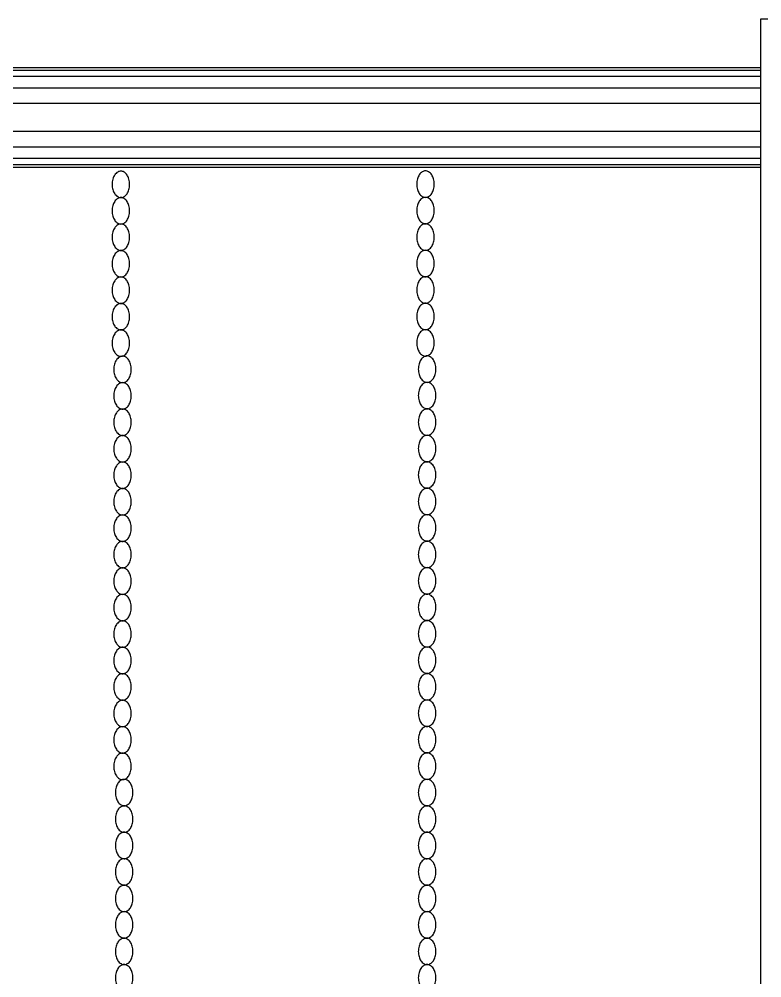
# Model space of a CAD drawing. Header units: millimetres. Extents: x 490 to 675, y -160 to -87.
# Drawn here: x 587.169 to 588.292, y -157.772 to -156.323 of the extents above; entities that cross this region are included whole.
import ezdxf

# ---------------------------------------------------------------- set-up
doc = ezdxf.new("R2010")
doc.units = ezdxf.units.MM
doc.header["$LTSCALE"] = 2.5
for name, color, linetype in [('ARQ_HAT', 8, 'Continuous'), ('ARQ_VISTA00', 8, 'Continuous'), ('ARQ_VISTA02', 2, 'Continuous')]:
    doc.layers.add(name, color=color, linetype=linetype)

msp = doc.modelspace()

# ---------------------------------------------------------------- linework, layer by layer
at = {"layer": 'ARQ_HAT'}
for p, q in [((585.5811, -156.3999), (588.2898, -156.3999)), ((585.5811, -156.4093), (588.2898, -156.4093)), ((585.5811, -156.4267), (588.2898, -156.4267)), ((585.5811, -156.4501), (588.2898, -156.4501)), ((585.5811, -156.4924), (588.2898, -156.4924)), ((585.5811, -156.5158), (588.2898, -156.5158)), ((585.5811, -156.5332), (588.2898, -156.5332)), ((585.5811, -156.5426), (588.2898, -156.5426))]:
    msp.add_line(p, q, dxfattribs=at)
at = {"layer": 'ARQ_VISTA00'}
for points in [[(587.3232, -156.5927, 0.140422), (587.3279, -156.5913, 0.107133), (587.3325, -156.5868, 0.079572), (587.3354, -156.5807, 0.067159), (587.3364, -156.5727, 0.067159), (587.3354, -156.5647, 0.079572), (587.3325, -156.5586, 0.107133), (587.3279, -156.5541, 0.140422), (587.3232, -156.5527, 0.140422), (587.3184, -156.5541, 0.107133), (587.3138, -156.5586, 0.079572), (587.311, -156.5647, 0.067159), (587.3099, -156.5727, 0.067159), (587.311, -156.5807, 0.079572), (587.3138, -156.5868, 0.107133), (587.3184, -156.5913, 0.140422)], [(587.7834, -156.5924, 0.140422), (587.7882, -156.591, 0.107133), (587.7928, -156.5865, 0.079572), (587.7956, -156.5803, 0.067159), (587.7967, -156.5724, 0.067159), (587.7956, -156.5644, 0.079572), (587.7928, -156.5582, 0.107133), (587.7882, -156.5537, 0.140422), (587.7834, -156.5524, 0.140422), (587.7786, -156.5537, 0.107133), (587.774, -156.5582, 0.079572), (587.7712, -156.5644, 0.067159), (587.7701, -156.5724, 0.067159), (587.7712, -156.5803, 0.079572), (587.774, -156.5865, 0.107133), (587.7786, -156.591, 0.140422)], [(587.3232, -156.6327, 0.140422), (587.3279, -156.6313, 0.107133), (587.3325, -156.6268, 0.079572), (587.3354, -156.6207, 0.067159), (587.3364, -156.6127, 0.067159), (587.3354, -156.6047, 0.079572), (587.3325, -156.5986, 0.107133), (587.3279, -156.5941, 0.140422), (587.3232, -156.5927, 0.140422), (587.3184, -156.5941, 0.107133), (587.3138, -156.5986, 0.079572), (587.311, -156.6047, 0.067159), (587.3099, -156.6127, 0.067159), (587.311, -156.6207, 0.079572), (587.3138, -156.6268, 0.107133), (587.3184, -156.6313, 0.140422)], [(587.7834, -156.6324, 0.140422), (587.7882, -156.631, 0.107133), (587.7928, -156.6265, 0.079572), (587.7956, -156.6203, 0.067159), (587.7967, -156.6124, 0.067159), (587.7956, -156.6044, 0.079572), (587.7928, -156.5982, 0.107133), (587.7882, -156.5937, 0.140422), (587.7834, -156.5924, 0.140422), (587.7786, -156.5937, 0.107133), (587.774, -156.5982, 0.079572), (587.7712, -156.6044, 0.067159), (587.7701, -156.6124, 0.067159), (587.7712, -156.6203, 0.079572), (587.774, -156.6265, 0.107133), (587.7786, -156.631, 0.140422)], [(587.3232, -156.6727, 0.140422), (587.3279, -156.6713, 0.107133), (587.3325, -156.6668, 0.079572), (587.3354, -156.6607, 0.067159), (587.3364, -156.6527, 0.067159), (587.3354, -156.6447, 0.079572), (587.3325, -156.6386, 0.107133), (587.3279, -156.6341, 0.140422), (587.3232, -156.6327, 0.140422), (587.3184, -156.6341, 0.107133), (587.3138, -156.6386, 0.079572), (587.311, -156.6447, 0.067159), (587.3099, -156.6527, 0.067159), (587.311, -156.6607, 0.079572), (587.3138, -156.6668, 0.107133), (587.3184, -156.6713, 0.140422)], [(587.7834, -156.6724, 0.140422), (587.7882, -156.671, 0.107133), (587.7928, -156.6665, 0.079572), (587.7956, -156.6603, 0.067159), (587.7967, -156.6524, 0.067159), (587.7956, -156.6444, 0.079572), (587.7928, -156.6382, 0.107133), (587.7882, -156.6337, 0.140422), (587.7834, -156.6324, 0.140422), (587.7786, -156.6337, 0.107133), (587.774, -156.6382, 0.079572), (587.7712, -156.6444, 0.067159), (587.7701, -156.6524, 0.067159), (587.7712, -156.6603, 0.079572), (587.774, -156.6665, 0.107133), (587.7786, -156.671, 0.140422)], [(587.3232, -156.7127, 0.140422), (587.3279, -156.7113, 0.107133), (587.3325, -156.7068, 0.079572), (587.3354, -156.7007, 0.067159), (587.3364, -156.6927, 0.067159), (587.3354, -156.6847, 0.079572), (587.3325, -156.6786, 0.107133), (587.3279, -156.6741, 0.140422), (587.3232, -156.6727, 0.140422), (587.3184, -156.6741, 0.107133), (587.3138, -156.6786, 0.079572), (587.311, -156.6847, 0.067159), (587.3099, -156.6927, 0.067159), (587.311, -156.7007, 0.079572), (587.3138, -156.7068, 0.107133), (587.3184, -156.7113, 0.140422)], [(587.7834, -156.7124, 0.140422), (587.7882, -156.711, 0.107133), (587.7928, -156.7065, 0.079572), (587.7956, -156.7003, 0.067159), (587.7967, -156.6924, 0.067159), (587.7956, -156.6844, 0.079572), (587.7928, -156.6782, 0.107133), (587.7882, -156.6737, 0.140422), (587.7834, -156.6724, 0.140422), (587.7786, -156.6737, 0.107133), (587.774, -156.6782, 0.079572), (587.7712, -156.6844, 0.067159), (587.7701, -156.6924, 0.067159), (587.7712, -156.7003, 0.079572), (587.774, -156.7065, 0.107133), (587.7786, -156.711, 0.140422)], [(587.3232, -156.7527, 0.140422), (587.3279, -156.7513, 0.107133), (587.3325, -156.7468, 0.079572), (587.3354, -156.7407, 0.067159), (587.3364, -156.7327, 0.067159), (587.3354, -156.7247, 0.079572), (587.3325, -156.7186, 0.107133), (587.3279, -156.7141, 0.140422), (587.3232, -156.7127, 0.140422), (587.3184, -156.7141, 0.107133), (587.3138, -156.7186, 0.079572), (587.311, -156.7247, 0.067159), (587.3099, -156.7327, 0.067159), (587.311, -156.7407, 0.079572), (587.3138, -156.7468, 0.107133), (587.3184, -156.7513, 0.140422)], [(587.7834, -156.7524, 0.140422), (587.7882, -156.751, 0.107133), (587.7928, -156.7465, 0.079572), (587.7956, -156.7403, 0.067159), (587.7967, -156.7324, 0.067159), (587.7956, -156.7244, 0.079572), (587.7928, -156.7182, 0.107133), (587.7882, -156.7137, 0.140422), (587.7834, -156.7124, 0.140422), (587.7786, -156.7137, 0.107133), (587.774, -156.7182, 0.079572), (587.7712, -156.7244, 0.067159), (587.7701, -156.7324, 0.067159), (587.7712, -156.7403, 0.079572), (587.774, -156.7465, 0.107133), (587.7786, -156.751, 0.140422)], [(587.3232, -156.7927, 0.140422), (587.3279, -156.7913, 0.107133), (587.3325, -156.7868, 0.079572), (587.3354, -156.7807, 0.067159), (587.3364, -156.7727, 0.067159), (587.3354, -156.7647, 0.079572), (587.3325, -156.7586, 0.107133), (587.3279, -156.7541, 0.140422), (587.3232, -156.7527, 0.140422), (587.3184, -156.7541, 0.107133), (587.3138, -156.7586, 0.079572), (587.311, -156.7647, 0.067159), (587.3099, -156.7727, 0.067159), (587.311, -156.7807, 0.079572), (587.3138, -156.7868, 0.107133), (587.3184, -156.7913, 0.140422)], [(587.7834, -156.7924, 0.140422), (587.7882, -156.791, 0.107133), (587.7928, -156.7865, 0.079572), (587.7956, -156.7803, 0.067159), (587.7967, -156.7724, 0.067159), (587.7956, -156.7644, 0.079572), (587.7928, -156.7582, 0.107133), (587.7882, -156.7537, 0.140422), (587.7834, -156.7524, 0.140422), (587.7786, -156.7537, 0.107133), (587.774, -156.7582, 0.079572), (587.7712, -156.7644, 0.067159), (587.7701, -156.7724, 0.067159), (587.7712, -156.7803, 0.079572), (587.774, -156.7865, 0.107133), (587.7786, -156.791, 0.140422)], [(587.3232, -156.8327, 0.140422), (587.3279, -156.8313, 0.107133), (587.3325, -156.8268, 0.079572), (587.3354, -156.8207, 0.067159), (587.3364, -156.8127, 0.067159), (587.3354, -156.8047, 0.079572), (587.3325, -156.7986, 0.107133), (587.3279, -156.7941, 0.140422), (587.3232, -156.7927, 0.140422), (587.3184, -156.7941, 0.107133), (587.3138, -156.7986, 0.079572), (587.311, -156.8047, 0.067159), (587.3099, -156.8127, 0.067159), (587.311, -156.8207, 0.079572), (587.3138, -156.8268, 0.107133), (587.3184, -156.8313, 0.140422)], [(587.7834, -156.8324, 0.140422), (587.7882, -156.831, 0.107133), (587.7928, -156.8265, 0.079572), (587.7956, -156.8203, 0.067159), (587.7967, -156.8124, 0.067159), (587.7956, -156.8044, 0.079572), (587.7928, -156.7982, 0.107133), (587.7882, -156.7937, 0.140422), (587.7834, -156.7924, 0.140422), (587.7786, -156.7937, 0.107133), (587.774, -156.7982, 0.079572), (587.7712, -156.8044, 0.067159), (587.7701, -156.8124, 0.067159), (587.7712, -156.8203, 0.079572), (587.774, -156.8265, 0.107133), (587.7786, -156.831, 0.140422)], [(587.3256, -156.8724, 0.140422), (587.3304, -156.871, 0.107133), (587.335, -156.8665, 0.079572), (587.3378, -156.8603, 0.067159), (587.3389, -156.8524, 0.067159), (587.3378, -156.8444, 0.079572), (587.335, -156.8382, 0.107133), (587.3304, -156.8337, 0.140422), (587.3256, -156.8324, 0.140422), (587.3209, -156.8337, 0.107133), (587.3163, -156.8382, 0.079572), (587.3134, -156.8444, 0.067159), (587.3124, -156.8524, 0.067159), (587.3134, -156.8603, 0.079572), (587.3163, -156.8665, 0.107133), (587.3209, -156.871, 0.140422)], [(587.7859, -156.872, 0.140422), (587.7906, -156.8706, 0.107133), (587.7953, -156.8661, 0.079572), (587.7981, -156.86, 0.067159), (587.7991, -156.852, 0.067159), (587.7981, -156.844, 0.079572), (587.7953, -156.8379, 0.107133), (587.7906, -156.8334, 0.140422), (587.7859, -156.832, 0.140422), (587.7811, -156.8334, 0.107133), (587.7765, -156.8379, 0.079572), (587.7737, -156.844, 0.067159), (587.7726, -156.852, 0.067159), (587.7737, -156.86, 0.079572), (587.7765, -156.8661, 0.107133), (587.7811, -156.8706, 0.140422)], [(587.3256, -156.9124, 0.140422), (587.3304, -156.911, 0.107133), (587.335, -156.9065, 0.079572), (587.3378, -156.9003, 0.067159), (587.3389, -156.8924, 0.067159), (587.3378, -156.8844, 0.079572), (587.335, -156.8782, 0.107133), (587.3304, -156.8737, 0.140422), (587.3256, -156.8724, 0.140422), (587.3209, -156.8737, 0.107133), (587.3163, -156.8782, 0.079572), (587.3134, -156.8844, 0.067159), (587.3124, -156.8924, 0.067159), (587.3134, -156.9003, 0.079572), (587.3163, -156.9065, 0.107133), (587.3209, -156.911, 0.140422)], [(587.7859, -156.912, 0.140422), (587.7906, -156.9106, 0.107133), (587.7953, -156.9061, 0.079572), (587.7981, -156.9, 0.067159), (587.7991, -156.892, 0.067159), (587.7981, -156.884, 0.079572), (587.7953, -156.8779, 0.107133), (587.7906, -156.8734, 0.140422), (587.7859, -156.872, 0.140422), (587.7811, -156.8734, 0.107133), (587.7765, -156.8779, 0.079572), (587.7737, -156.884, 0.067159), (587.7726, -156.892, 0.067159), (587.7737, -156.9, 0.079572), (587.7765, -156.9061, 0.107133), (587.7811, -156.9106, 0.140422)], [(587.3256, -156.9524, 0.140422), (587.3304, -156.951, 0.107133), (587.335, -156.9465, 0.079572), (587.3378, -156.9403, 0.067159), (587.3389, -156.9324, 0.067159), (587.3378, -156.9244, 0.079572), (587.335, -156.9182, 0.107133), (587.3304, -156.9137, 0.140422), (587.3256, -156.9124, 0.140422), (587.3209, -156.9137, 0.107133), (587.3163, -156.9182, 0.079572), (587.3134, -156.9244, 0.067159), (587.3124, -156.9324, 0.067159), (587.3134, -156.9403, 0.079572), (587.3163, -156.9465, 0.107133), (587.3209, -156.951, 0.140422)], [(587.7859, -156.952, 0.140422), (587.7906, -156.9506, 0.107133), (587.7953, -156.9461, 0.079572), (587.7981, -156.94, 0.067159), (587.7991, -156.932, 0.067159), (587.7981, -156.924, 0.079572), (587.7953, -156.9179, 0.107133), (587.7906, -156.9134, 0.140422), (587.7859, -156.912, 0.140422), (587.7811, -156.9134, 0.107133), (587.7765, -156.9179, 0.079572), (587.7737, -156.924, 0.067159), (587.7726, -156.932, 0.067159), (587.7737, -156.94, 0.079572), (587.7765, -156.9461, 0.107133), (587.7811, -156.9506, 0.140422)], [(587.3256, -156.9924, 0.140422), (587.3304, -156.991, 0.107133), (587.335, -156.9865, 0.079572), (587.3378, -156.9803, 0.067159), (587.3389, -156.9724, 0.067159), (587.3378, -156.9644, 0.079572), (587.335, -156.9582, 0.107133), (587.3304, -156.9537, 0.140422), (587.3256, -156.9524, 0.140422), (587.3209, -156.9537, 0.107133), (587.3163, -156.9582, 0.079572), (587.3134, -156.9644, 0.067159), (587.3124, -156.9724, 0.067159), (587.3134, -156.9803, 0.079572), (587.3163, -156.9865, 0.107133), (587.3209, -156.991, 0.140422)], [(587.7859, -156.992, 0.140422), (587.7906, -156.9906, 0.107133), (587.7953, -156.9861, 0.079572), (587.7981, -156.98, 0.067159), (587.7991, -156.972, 0.067159), (587.7981, -156.964, 0.079572), (587.7953, -156.9579, 0.107133), (587.7906, -156.9534, 0.140422), (587.7859, -156.952, 0.140422), (587.7811, -156.9534, 0.107133), (587.7765, -156.9579, 0.079572), (587.7737, -156.964, 0.067159), (587.7726, -156.972, 0.067159), (587.7737, -156.98, 0.079572), (587.7765, -156.9861, 0.107133), (587.7811, -156.9906, 0.140422)], [(587.3256, -157.0324, 0.140422), (587.3304, -157.031, 0.107133), (587.335, -157.0265, 0.079572), (587.3378, -157.0203, 0.067159), (587.3389, -157.0124, 0.067159), (587.3378, -157.0044, 0.079572), (587.335, -156.9982, 0.107133), (587.3304, -156.9937, 0.140422), (587.3256, -156.9924, 0.140422), (587.3209, -156.9937, 0.107133), (587.3163, -156.9982, 0.079572), (587.3134, -157.0044, 0.067159), (587.3124, -157.0124, 0.067159), (587.3134, -157.0203, 0.079572), (587.3163, -157.0265, 0.107133), (587.3209, -157.031, 0.140422)], [(587.7859, -157.032, 0.140422), (587.7906, -157.0306, 0.107133), (587.7953, -157.0261, 0.079572), (587.7981, -157.02, 0.067159), (587.7991, -157.012, 0.067159), (587.7981, -157.004, 0.079572), (587.7953, -156.9979, 0.107133), (587.7906, -156.9934, 0.140422), (587.7859, -156.992, 0.140422), (587.7811, -156.9934, 0.107133), (587.7765, -156.9979, 0.079572), (587.7737, -157.004, 0.067159), (587.7726, -157.012, 0.067159), (587.7737, -157.02, 0.079572), (587.7765, -157.0261, 0.107133), (587.7811, -157.0306, 0.140422)], [(587.3256, -157.0724, 0.140422), (587.3304, -157.071, 0.107133), (587.335, -157.0665, 0.079572), (587.3378, -157.0603, 0.067159), (587.3389, -157.0524, 0.067159), (587.3378, -157.0444, 0.079572), (587.335, -157.0382, 0.107133), (587.3304, -157.0337, 0.140422), (587.3256, -157.0324, 0.140422), (587.3209, -157.0337, 0.107133), (587.3163, -157.0382, 0.079572), (587.3134, -157.0444, 0.067159), (587.3124, -157.0524, 0.067159), (587.3134, -157.0603, 0.079572), (587.3163, -157.0665, 0.107133), (587.3209, -157.071, 0.140422)], [(587.7859, -157.072, 0.140422), (587.7906, -157.0706, 0.107133), (587.7953, -157.0661, 0.079572), (587.7981, -157.06, 0.067159), (587.7991, -157.052, 0.067159), (587.7981, -157.044, 0.079572), (587.7953, -157.0379, 0.107133), (587.7906, -157.0334, 0.140422), (587.7859, -157.032, 0.140422), (587.7811, -157.0334, 0.107133), (587.7765, -157.0379, 0.079572), (587.7737, -157.044, 0.067159), (587.7726, -157.052, 0.067159), (587.7737, -157.06, 0.079572), (587.7765, -157.0661, 0.107133), (587.7811, -157.0706, 0.140422)], [(587.3256, -157.1124, 0.140422), (587.3304, -157.111, 0.107133), (587.335, -157.1065, 0.079572), (587.3378, -157.1003, 0.067159), (587.3389, -157.0924, 0.067159), (587.3378, -157.0844, 0.079572), (587.335, -157.0782, 0.107133), (587.3304, -157.0737, 0.140422), (587.3256, -157.0724, 0.140422), (587.3209, -157.0737, 0.107133), (587.3163, -157.0782, 0.079572), (587.3134, -157.0844, 0.067159), (587.3124, -157.0924, 0.067159), (587.3134, -157.1003, 0.079572), (587.3163, -157.1065, 0.107133), (587.3209, -157.111, 0.140422)], [(587.7859, -157.112, 0.140422), (587.7906, -157.1106, 0.107133), (587.7953, -157.1061, 0.079572), (587.7981, -157.1, 0.067159), (587.7991, -157.092, 0.067159), (587.7981, -157.084, 0.079572), (587.7953, -157.0779, 0.107133), (587.7906, -157.0734, 0.140422), (587.7859, -157.072, 0.140422), (587.7811, -157.0734, 0.107133), (587.7765, -157.0779, 0.079572), (587.7737, -157.084, 0.067159), (587.7726, -157.092, 0.067159), (587.7737, -157.1, 0.079572), (587.7765, -157.1061, 0.107133), (587.7811, -157.1106, 0.140422)], [(587.3256, -157.1524, 0.140422), (587.3304, -157.151, 0.107133), (587.335, -157.1465, 0.079572), (587.3378, -157.1403, 0.067159), (587.3389, -157.1324, 0.067159), (587.3378, -157.1244, 0.079572), (587.335, -157.1182, 0.107133), (587.3304, -157.1137, 0.140422), (587.3256, -157.1124, 0.140422), (587.3209, -157.1137, 0.107133), (587.3163, -157.1182, 0.079572), (587.3134, -157.1244, 0.067159), (587.3124, -157.1324, 0.067159), (587.3134, -157.1403, 0.079572), (587.3163, -157.1465, 0.107133), (587.3209, -157.151, 0.140422)], [(587.7859, -157.152, 0.140422), (587.7906, -157.1506, 0.107133), (587.7953, -157.1461, 0.079572), (587.7981, -157.14, 0.067159), (587.7991, -157.132, 0.067159), (587.7981, -157.124, 0.079572), (587.7953, -157.1179, 0.107133), (587.7906, -157.1134, 0.140422), (587.7859, -157.112, 0.140422), (587.7811, -157.1134, 0.107133), (587.7765, -157.1179, 0.079572), (587.7737, -157.124, 0.067159), (587.7726, -157.132, 0.067159), (587.7737, -157.14, 0.079572), (587.7765, -157.1461, 0.107133), (587.7811, -157.1506, 0.140422)], [(587.3256, -157.1924, 0.140422), (587.3304, -157.191, 0.107133), (587.335, -157.1865, 0.079572), (587.3378, -157.1803, 0.067159), (587.3389, -157.1724, 0.067159), (587.3378, -157.1644, 0.079572), (587.335, -157.1582, 0.107133), (587.3304, -157.1537, 0.140422), (587.3256, -157.1524, 0.140422), (587.3209, -157.1537, 0.107133), (587.3163, -157.1582, 0.079572), (587.3134, -157.1644, 0.067159), (587.3124, -157.1724, 0.067159), (587.3134, -157.1803, 0.079572), (587.3163, -157.1865, 0.107133), (587.3209, -157.191, 0.140422)], [(587.7859, -157.192, 0.140422), (587.7906, -157.1906, 0.107133), (587.7953, -157.1861, 0.079572), (587.7981, -157.18, 0.067159), (587.7991, -157.172, 0.067159), (587.7981, -157.164, 0.079572), (587.7953, -157.1579, 0.107133), (587.7906, -157.1534, 0.140422), (587.7859, -157.152, 0.140422), (587.7811, -157.1534, 0.107133), (587.7765, -157.1579, 0.079572), (587.7737, -157.164, 0.067159), (587.7726, -157.172, 0.067159), (587.7737, -157.18, 0.079572), (587.7765, -157.1861, 0.107133), (587.7811, -157.1906, 0.140422)], [(587.3256, -157.2324, 0.140422), (587.3304, -157.231, 0.107133), (587.335, -157.2265, 0.079572), (587.3378, -157.2203, 0.067159), (587.3389, -157.2124, 0.067159), (587.3378, -157.2044, 0.079572), (587.335, -157.1982, 0.107133), (587.3304, -157.1937, 0.140422), (587.3256, -157.1924, 0.140422), (587.3209, -157.1937, 0.107133), (587.3163, -157.1982, 0.079572), (587.3134, -157.2044, 0.067159), (587.3124, -157.2124, 0.067159), (587.3134, -157.2203, 0.079572), (587.3163, -157.2265, 0.107133), (587.3209, -157.231, 0.140422)], [(587.7859, -157.232, 0.140422), (587.7906, -157.2306, 0.107133), (587.7953, -157.2261, 0.079572), (587.7981, -157.22, 0.067159), (587.7991, -157.212, 0.067159), (587.7981, -157.204, 0.079572), (587.7953, -157.1979, 0.107133), (587.7906, -157.1934, 0.140422), (587.7859, -157.192, 0.140422), (587.7811, -157.1934, 0.107133), (587.7765, -157.1979, 0.079572), (587.7737, -157.204, 0.067159), (587.7726, -157.212, 0.067159), (587.7737, -157.22, 0.079572), (587.7765, -157.2261, 0.107133), (587.7811, -157.2306, 0.140422)], [(587.3256, -157.2724, 0.140422), (587.3304, -157.271, 0.107133), (587.335, -157.2665, 0.079572), (587.3378, -157.2603, 0.067159), (587.3389, -157.2524, 0.067159), (587.3378, -157.2444, 0.079572), (587.335, -157.2382, 0.107133), (587.3304, -157.2337, 0.140422), (587.3256, -157.2324, 0.140422), (587.3209, -157.2337, 0.107133), (587.3163, -157.2382, 0.079572), (587.3134, -157.2444, 0.067159), (587.3124, -157.2524, 0.067159), (587.3134, -157.2603, 0.079572), (587.3163, -157.2665, 0.107133), (587.3209, -157.271, 0.140422)], [(587.7859, -157.272, 0.140422), (587.7906, -157.2706, 0.107133), (587.7953, -157.2661, 0.079572), (587.7981, -157.26, 0.067159), (587.7991, -157.252, 0.067159), (587.7981, -157.244, 0.079572), (587.7953, -157.2379, 0.107133), (587.7906, -157.2334, 0.140422), (587.7859, -157.232, 0.140422), (587.7811, -157.2334, 0.107133), (587.7765, -157.2379, 0.079572), (587.7737, -157.244, 0.067159), (587.7726, -157.252, 0.067159), (587.7737, -157.26, 0.079572), (587.7765, -157.2661, 0.107133), (587.7811, -157.2706, 0.140422)], [(587.3256, -157.3124, 0.140422), (587.3304, -157.311, 0.107133), (587.335, -157.3065, 0.079572), (587.3378, -157.3003, 0.067159), (587.3389, -157.2924, 0.067159), (587.3378, -157.2844, 0.079572), (587.335, -157.2782, 0.107133), (587.3304, -157.2737, 0.140422), (587.3256, -157.2724, 0.140422), (587.3209, -157.2737, 0.107133), (587.3163, -157.2782, 0.079572), (587.3134, -157.2844, 0.067159), (587.3124, -157.2924, 0.067159), (587.3134, -157.3003, 0.079572), (587.3163, -157.3065, 0.107133), (587.3209, -157.311, 0.140422)], [(587.7859, -157.312, 0.140422), (587.7906, -157.3106, 0.107133), (587.7953, -157.3061, 0.079572), (587.7981, -157.3, 0.067159), (587.7991, -157.292, 0.067159), (587.7981, -157.284, 0.079572), (587.7953, -157.2779, 0.107133), (587.7906, -157.2734, 0.140422), (587.7859, -157.272, 0.140422), (587.7811, -157.2734, 0.107133), (587.7765, -157.2779, 0.079572), (587.7737, -157.284, 0.067159), (587.7726, -157.292, 0.067159), (587.7737, -157.3, 0.079572), (587.7765, -157.3061, 0.107133), (587.7811, -157.3106, 0.140422)], [(587.3256, -157.3524, 0.140422), (587.3304, -157.351, 0.107133), (587.335, -157.3465, 0.079572), (587.3378, -157.3403, 0.067159), (587.3389, -157.3324, 0.067159), (587.3378, -157.3244, 0.079572), (587.335, -157.3182, 0.107133), (587.3304, -157.3137, 0.140422), (587.3256, -157.3124, 0.140422), (587.3209, -157.3137, 0.107133), (587.3163, -157.3182, 0.079572), (587.3134, -157.3244, 0.067159), (587.3124, -157.3324, 0.067159), (587.3134, -157.3403, 0.079572), (587.3163, -157.3465, 0.107133), (587.3209, -157.351, 0.140422)], [(587.7859, -157.352, 0.140422), (587.7906, -157.3506, 0.107133), (587.7953, -157.3461, 0.079572), (587.7981, -157.34, 0.067159), (587.7991, -157.332, 0.067159), (587.7981, -157.324, 0.079572), (587.7953, -157.3179, 0.107133), (587.7906, -157.3134, 0.140422), (587.7859, -157.312, 0.140422), (587.7811, -157.3134, 0.107133), (587.7765, -157.3179, 0.079572), (587.7737, -157.324, 0.067159), (587.7726, -157.332, 0.067159), (587.7737, -157.34, 0.079572), (587.7765, -157.3461, 0.107133), (587.7811, -157.3506, 0.140422)], [(587.3256, -157.3924, 0.140422), (587.3304, -157.391, 0.107133), (587.335, -157.3865, 0.079572), (587.3378, -157.3803, 0.067159), (587.3389, -157.3724, 0.067159), (587.3378, -157.3644, 0.079572), (587.335, -157.3582, 0.107133), (587.3304, -157.3537, 0.140422), (587.3256, -157.3524, 0.140422), (587.3209, -157.3537, 0.107133), (587.3163, -157.3582, 0.079572), (587.3134, -157.3644, 0.067159), (587.3124, -157.3724, 0.067159), (587.3134, -157.3803, 0.079572), (587.3163, -157.3865, 0.107133), (587.3209, -157.391, 0.140422)], [(587.7859, -157.392, 0.140422), (587.7906, -157.3906, 0.107133), (587.7953, -157.3861, 0.079572), (587.7981, -157.38, 0.067159), (587.7991, -157.372, 0.067159), (587.7981, -157.364, 0.079572), (587.7953, -157.3579, 0.107133), (587.7906, -157.3534, 0.140422), (587.7859, -157.352, 0.140422), (587.7811, -157.3534, 0.107133), (587.7765, -157.3579, 0.079572), (587.7737, -157.364, 0.067159), (587.7726, -157.372, 0.067159), (587.7737, -157.38, 0.079572), (587.7765, -157.3861, 0.107133), (587.7811, -157.3906, 0.140422)], [(587.3256, -157.4324, 0.140422), (587.3304, -157.431, 0.107133), (587.335, -157.4265, 0.079572), (587.3378, -157.4203, 0.067159), (587.3389, -157.4124, 0.067159), (587.3378, -157.4044, 0.079572), (587.335, -157.3982, 0.107133), (587.3304, -157.3937, 0.140422), (587.3256, -157.3924, 0.140422), (587.3209, -157.3937, 0.107133), (587.3163, -157.3982, 0.079572), (587.3134, -157.4044, 0.067159), (587.3124, -157.4124, 0.067159), (587.3134, -157.4203, 0.079572), (587.3163, -157.4265, 0.107133), (587.3209, -157.431, 0.140422)], [(587.7859, -157.432, 0.140422), (587.7906, -157.4306, 0.107133), (587.7953, -157.4261, 0.079572), (587.7981, -157.42, 0.067159), (587.7991, -157.412, 0.067159), (587.7981, -157.404, 0.079572), (587.7953, -157.3979, 0.107133), (587.7906, -157.3934, 0.140422), (587.7859, -157.392, 0.140422), (587.7811, -157.3934, 0.107133), (587.7765, -157.3979, 0.079572), (587.7737, -157.404, 0.067159), (587.7726, -157.412, 0.067159), (587.7737, -157.42, 0.079572), (587.7765, -157.4261, 0.107133), (587.7811, -157.4306, 0.140422)], [(587.3256, -157.4724, 0.140422), (587.3304, -157.471, 0.107133), (587.335, -157.4665, 0.079572), (587.3378, -157.4603, 0.067159), (587.3389, -157.4524, 0.067159), (587.3378, -157.4444, 0.079572), (587.335, -157.4382, 0.107133), (587.3304, -157.4337, 0.140422), (587.3256, -157.4324, 0.140422), (587.3209, -157.4337, 0.107133), (587.3163, -157.4382, 0.079572), (587.3134, -157.4444, 0.067159), (587.3124, -157.4524, 0.067159), (587.3134, -157.4603, 0.079572), (587.3163, -157.4665, 0.107133), (587.3209, -157.471, 0.140422)], [(587.7859, -157.472, 0.140422), (587.7906, -157.4706, 0.107133), (587.7953, -157.4661, 0.079572), (587.7981, -157.46, 0.067159), (587.7991, -157.452, 0.067159), (587.7981, -157.444, 0.079572), (587.7953, -157.4379, 0.107133), (587.7906, -157.4334, 0.140422), (587.7859, -157.432, 0.140422), (587.7811, -157.4334, 0.107133), (587.7765, -157.4379, 0.079572), (587.7737, -157.444, 0.067159), (587.7726, -157.452, 0.067159), (587.7737, -157.46, 0.079572), (587.7765, -157.4661, 0.107133), (587.7811, -157.4706, 0.140422)], [(587.3281, -157.512, 0.140422), (587.3329, -157.5106, 0.107133), (587.3375, -157.5061, 0.079572), (587.3403, -157.5, 0.067159), (587.3414, -157.492, 0.067159), (587.3403, -157.484, 0.079572), (587.3375, -157.4779, 0.107133), (587.3329, -157.4734, 0.140422), (587.3281, -157.472, 0.140422), (587.3234, -157.4734, 0.107133), (587.3187, -157.4779, 0.079572), (587.3159, -157.484, 0.067159), (587.3149, -157.492, 0.067159), (587.3159, -157.5, 0.079572), (587.3187, -157.5061, 0.107133), (587.3234, -157.5106, 0.140422)], [(587.7859, -157.512, 0.140422), (587.7906, -157.5106, 0.107133), (587.7953, -157.5061, 0.079572), (587.7981, -157.5, 0.067159), (587.7991, -157.492, 0.067159), (587.7981, -157.484, 0.079572), (587.7953, -157.4779, 0.107133), (587.7906, -157.4734, 0.140422), (587.7859, -157.472, 0.140422), (587.7811, -157.4734, 0.107133), (587.7765, -157.4779, 0.079572), (587.7737, -157.484, 0.067159), (587.7726, -157.492, 0.067159), (587.7737, -157.5, 0.079572), (587.7765, -157.5061, 0.107133), (587.7811, -157.5106, 0.140422)], [(587.3281, -157.552, 0.140422), (587.3329, -157.5506, 0.107133), (587.3375, -157.5461, 0.079572), (587.3403, -157.54, 0.067159), (587.3414, -157.532, 0.067159), (587.3403, -157.524, 0.079572), (587.3375, -157.5179, 0.107133), (587.3329, -157.5134, 0.140422), (587.3281, -157.512, 0.140422), (587.3234, -157.5134, 0.107133), (587.3187, -157.5179, 0.079572), (587.3159, -157.524, 0.067159), (587.3149, -157.532, 0.067159), (587.3159, -157.54, 0.079572), (587.3187, -157.5461, 0.107133), (587.3234, -157.5506, 0.140422)], [(587.7859, -157.552, 0.140422), (587.7906, -157.5506, 0.107133), (587.7953, -157.5461, 0.079572), (587.7981, -157.54, 0.067159), (587.7991, -157.532, 0.067159), (587.7981, -157.524, 0.079572), (587.7953, -157.5179, 0.107133), (587.7906, -157.5134, 0.140422), (587.7859, -157.512, 0.140422), (587.7811, -157.5134, 0.107133), (587.7765, -157.5179, 0.079572), (587.7737, -157.524, 0.067159), (587.7726, -157.532, 0.067159), (587.7737, -157.54, 0.079572), (587.7765, -157.5461, 0.107133), (587.7811, -157.5506, 0.140422)], [(587.3281, -157.592, 0.140422), (587.3329, -157.5906, 0.107133), (587.3375, -157.5861, 0.079572), (587.3403, -157.58, 0.067159), (587.3414, -157.572, 0.067159), (587.3403, -157.564, 0.079572), (587.3375, -157.5579, 0.107133), (587.3329, -157.5534, 0.140422), (587.3281, -157.552, 0.140422), (587.3234, -157.5534, 0.107133), (587.3187, -157.5579, 0.079572), (587.3159, -157.564, 0.067159), (587.3149, -157.572, 0.067159), (587.3159, -157.58, 0.079572), (587.3187, -157.5861, 0.107133), (587.3234, -157.5906, 0.140422)], [(587.7859, -157.592, 0.140422), (587.7906, -157.5906, 0.107133), (587.7953, -157.5861, 0.079572), (587.7981, -157.58, 0.067159), (587.7991, -157.572, 0.067159), (587.7981, -157.564, 0.079572), (587.7953, -157.5579, 0.107133), (587.7906, -157.5534, 0.140422), (587.7859, -157.552, 0.140422), (587.7811, -157.5534, 0.107133), (587.7765, -157.5579, 0.079572), (587.7737, -157.564, 0.067159), (587.7726, -157.572, 0.067159), (587.7737, -157.58, 0.079572), (587.7765, -157.5861, 0.107133), (587.7811, -157.5906, 0.140422)], [(587.3281, -157.632, 0.140422), (587.3329, -157.6306, 0.107133), (587.3375, -157.6261, 0.079572), (587.3403, -157.62, 0.067159), (587.3414, -157.612, 0.067159), (587.3403, -157.604, 0.079572), (587.3375, -157.5979, 0.107133), (587.3329, -157.5934, 0.140422), (587.3281, -157.592, 0.140422), (587.3234, -157.5934, 0.107133), (587.3187, -157.5979, 0.079572), (587.3159, -157.604, 0.067159), (587.3149, -157.612, 0.067159), (587.3159, -157.62, 0.079572), (587.3187, -157.6261, 0.107133), (587.3234, -157.6306, 0.140422)], [(587.7859, -157.632, 0.140422), (587.7906, -157.6306, 0.107133), (587.7953, -157.6261, 0.079572), (587.7981, -157.62, 0.067159), (587.7991, -157.612, 0.067159), (587.7981, -157.604, 0.079572), (587.7953, -157.5979, 0.107133), (587.7906, -157.5934, 0.140422), (587.7859, -157.592, 0.140422), (587.7811, -157.5934, 0.107133), (587.7765, -157.5979, 0.079572), (587.7737, -157.604, 0.067159), (587.7726, -157.612, 0.067159), (587.7737, -157.62, 0.079572), (587.7765, -157.6261, 0.107133), (587.7811, -157.6306, 0.140422)], [(587.3281, -157.672, 0.140422), (587.3329, -157.6706, 0.107133), (587.3375, -157.6661, 0.079572), (587.3403, -157.66, 0.067159), (587.3414, -157.652, 0.067159), (587.3403, -157.644, 0.079572), (587.3375, -157.6379, 0.107133), (587.3329, -157.6334, 0.140422), (587.3281, -157.632, 0.140422), (587.3234, -157.6334, 0.107133), (587.3187, -157.6379, 0.079572), (587.3159, -157.644, 0.067159), (587.3149, -157.652, 0.067159), (587.3159, -157.66, 0.079572), (587.3187, -157.6661, 0.107133), (587.3234, -157.6706, 0.140422)], [(587.7859, -157.672, 0.140422), (587.7906, -157.6706, 0.107133), (587.7953, -157.6661, 0.079572), (587.7981, -157.66, 0.067159), (587.7991, -157.652, 0.067159), (587.7981, -157.644, 0.079572), (587.7953, -157.6379, 0.107133), (587.7906, -157.6334, 0.140422), (587.7859, -157.632, 0.140422), (587.7811, -157.6334, 0.107133), (587.7765, -157.6379, 0.079572), (587.7737, -157.644, 0.067159), (587.7726, -157.652, 0.067159), (587.7737, -157.66, 0.079572), (587.7765, -157.6661, 0.107133), (587.7811, -157.6706, 0.140422)], [(587.3281, -157.712, 0.140422), (587.3329, -157.7106, 0.107133), (587.3375, -157.7061, 0.079572), (587.3403, -157.7, 0.067159), (587.3414, -157.692, 0.067159), (587.3403, -157.684, 0.079572), (587.3375, -157.6779, 0.107133), (587.3329, -157.6734, 0.140422), (587.3281, -157.672, 0.140422), (587.3234, -157.6734, 0.107133), (587.3187, -157.6779, 0.079572), (587.3159, -157.684, 0.067159), (587.3149, -157.692, 0.067159), (587.3159, -157.7, 0.079572), (587.3187, -157.7061, 0.107133), (587.3234, -157.7106, 0.140422)], [(587.7859, -157.712, 0.140422), (587.7906, -157.7106, 0.107133), (587.7953, -157.7061, 0.079572), (587.7981, -157.7, 0.067159), (587.7991, -157.692, 0.067159), (587.7981, -157.684, 0.079572), (587.7953, -157.6779, 0.107133), (587.7906, -157.6734, 0.140422), (587.7859, -157.672, 0.140422), (587.7811, -157.6734, 0.107133), (587.7765, -157.6779, 0.079572), (587.7737, -157.684, 0.067159), (587.7726, -157.692, 0.067159), (587.7737, -157.7, 0.079572), (587.7765, -157.7061, 0.107133), (587.7811, -157.7106, 0.140422)], [(587.3281, -157.752, 0.140422), (587.3329, -157.7506, 0.107133), (587.3375, -157.7461, 0.079572), (587.3403, -157.74, 0.067159), (587.3414, -157.732, 0.067159), (587.3403, -157.724, 0.079572), (587.3375, -157.7179, 0.107133), (587.3329, -157.7134, 0.140422), (587.3281, -157.712, 0.140422), (587.3234, -157.7134, 0.107133), (587.3187, -157.7179, 0.079572), (587.3159, -157.724, 0.067159), (587.3149, -157.732, 0.067159), (587.3159, -157.74, 0.079572), (587.3187, -157.7461, 0.107133), (587.3234, -157.7506, 0.140422)], [(587.7859, -157.752, 0.140422), (587.7906, -157.7506, 0.107133), (587.7953, -157.7461, 0.079572), (587.7981, -157.74, 0.067159), (587.7991, -157.732, 0.067159), (587.7981, -157.724, 0.079572), (587.7953, -157.7179, 0.107133), (587.7906, -157.7134, 0.140422), (587.7859, -157.712, 0.140422), (587.7811, -157.7134, 0.107133), (587.7765, -157.7179, 0.079572), (587.7737, -157.724, 0.067159), (587.7726, -157.732, 0.067159), (587.7737, -157.74, 0.079572), (587.7765, -157.7461, 0.107133), (587.7811, -157.7506, 0.140422)], [(587.3281, -157.792, 0.140422), (587.3329, -157.7906, 0.107133), (587.3375, -157.7861, 0.079572), (587.3403, -157.78, 0.067159), (587.3414, -157.772, 0.067159), (587.3403, -157.764, 0.079572), (587.3375, -157.7579, 0.107133), (587.3329, -157.7534, 0.140422), (587.3281, -157.752, 0.140422), (587.3234, -157.7534, 0.107133), (587.3187, -157.7579, 0.079572), (587.3159, -157.764, 0.067159), (587.3149, -157.772, 0.067159), (587.3159, -157.78, 0.079572), (587.3187, -157.7861, 0.107133), (587.3234, -157.7906, 0.140422)], [(587.7859, -157.792, 0.140422), (587.7906, -157.7906, 0.107133), (587.7953, -157.7861, 0.079572), (587.7981, -157.78, 0.067159), (587.7991, -157.772, 0.067159), (587.7981, -157.764, 0.079572), (587.7953, -157.7579, 0.107133), (587.7906, -157.7534, 0.140422), (587.7859, -157.752, 0.140422), (587.7811, -157.7534, 0.107133), (587.7765, -157.7579, 0.079572), (587.7737, -157.764, 0.067159), (587.7726, -157.772, 0.067159), (587.7737, -157.78, 0.079572), (587.7765, -157.7861, 0.107133), (587.7811, -157.7906, 0.140422)]]:
    msp.add_lwpolyline(points, format="xyb", close=True, dxfattribs=at)
at = {"layer": 'ARQ_VISTA02'}
for p, q in [((588.44, -156.323), (588.2898, -156.323)), ((588.2898, -156.323), (588.2898, -159.1594)), ((585.5811, -156.396), (588.2898, -156.396)), ((585.5811, -156.5465), (588.2898, -156.5465))]:
    msp.add_line(p, q, dxfattribs=at)

doc.saveas('drawing.dxf')
